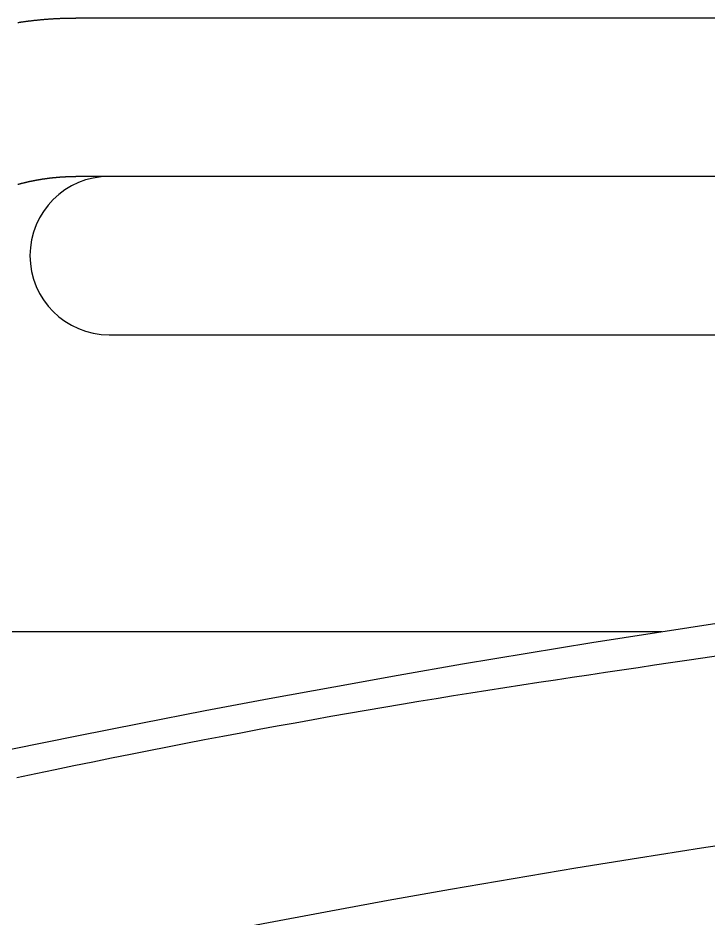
# Model space of a CAD drawing. Extents: x -120222 to -41942, y -19134 to 30932.
# Drawn here: x -81615.65 to -81608.68, y 10538.63 to 10547.72 of the extents above; entities that cross this region are included whole.
import ezdxf

# ---------------------------------------------------------------- set-up
doc = ezdxf.new("R2010")
doc.units = 0
doc.header["$LTSCALE"] = 150
doc.header["$MEASUREMENT"] = 0
doc.layers.get('0').update_dxf_attribs({"linetype": 'CONTINUOUS'})
doc.layers.add('____-568', color=7, linetype='CONTINUOUS')

# ---------------------------------------------------------------- blocks, each defined once
blk = doc.blocks.new('____-172')
at = {"color": 1, "linetype": 'Continuous'}
for p, q in [((-88050.1737, 5999.0174), (-88050.1736, 5999.0174)), ((-88050.1737, 5999.0174), (-88050.1737, 5999.0174)), ((-88029.6174, 5999.0174), (-88050.1737, 5999.0174)), ((-88050.1736, 5997.4174), (-88050.1737, 5997.4174)), ((-88049.8323, 5997.4174), (-88050.1736, 5997.4174)), ((-88027.6231, 5997.4174), (-88049.8323, 5997.4174)), ((-88049.8378, 5995.8174), (-88027.6231, 5995.8174)), ((-88044.2577, 5992.8174), (-88054.626, 5992.8174))]:
    blk.add_line(p, q, dxfattribs=at)
at = {"color": 1, "linetype": 'Continuous', "flags": 128}
for points in [[(-88050.762, 5998.9716), (-88050.7559, 5998.9726), (-88050.7498, 5998.9735), (-88050.7436, 5998.9744), (-88050.7375, 5998.9754), (-88050.7313, 5998.9763), (-88050.7252, 5998.9772), (-88050.719, 5998.9781), (-88050.7129, 5998.979), (-88050.7067, 5998.9799), (-88050.7006, 5998.9807), (-88050.6944, 5998.9816), (-88050.6882, 5998.9824), (-88050.6821, 5998.9833), (-88050.6759, 5998.9841), (-88050.6697, 5998.9849), (-88050.6636, 5998.9857), (-88050.6574, 5998.9865), (-88050.6512, 5998.9873), (-88050.6451, 5998.9881), (-88050.6389, 5998.9888), (-88050.6327, 5998.9896), (-88050.6265, 5998.9903), (-88050.6204, 5998.9911), (-88050.6142, 5998.9918), (-88050.608, 5998.9925), (-88050.6018, 5998.9932), (-88050.5956, 5998.9939), (-88050.5894, 5998.9946), (-88050.5832, 5998.9953), (-88050.577, 5998.9959), (-88050.5709, 5998.9966), (-88050.5647, 5998.9972), (-88050.5585, 5998.9979), (-88050.5523, 5998.9985), (-88050.5461, 5998.9991), (-88050.5399, 5998.9997), (-88050.5337, 5999.0003), (-88050.5275, 5999.0009), (-88050.5213, 5999.0015), (-88050.5151, 5999.0021), (-88050.5089, 5999.0026), (-88050.5027, 5999.0031), (-88050.4965, 5999.0037), (-88050.4903, 5999.0042), (-88050.4841, 5999.0047), (-88050.4779, 5999.0052), (-88050.4717, 5999.0057), (-88050.4655, 5999.0062), (-88050.4593, 5999.0067), (-88050.4531, 5999.0071), (-88050.4469, 5999.0076), (-88050.4407, 5999.008), (-88050.4345, 5999.0085), (-88050.4283, 5999.0089), (-88050.4221, 5999.0093), (-88050.4159, 5999.0097), (-88050.4097, 5999.0101), (-88050.4035, 5999.0105), (-88050.3973, 5999.0108), (-88050.391, 5999.0112), (-88050.3848, 5999.0116), (-88050.3786, 5999.0119), (-88050.3724, 5999.0122), (-88050.3662, 5999.0125), (-88050.36, 5999.0129), (-88050.3538, 5999.0132), (-88050.3476, 5999.0134), (-88050.3414, 5999.0137), (-88050.3352, 5999.014), (-88050.329, 5999.0143), (-88050.3228, 5999.0145), (-88050.3166, 5999.0147), (-88050.3104, 5999.015), (-88050.3041, 5999.0152), (-88050.2979, 5999.0154), (-88050.2917, 5999.0156), (-88050.2855, 5999.0158), (-88050.2793, 5999.016), (-88050.2731, 5999.0161), (-88050.2669, 5999.0163), (-88050.2607, 5999.0164), (-88050.2544, 5999.0166), (-88050.2482, 5999.0167), (-88050.242, 5999.0168), (-88050.2358, 5999.0169), (-88050.2296, 5999.017), (-88050.2234, 5999.0171), (-88050.2172, 5999.0172), (-88050.2109, 5999.0173), (-88050.2047, 5999.0173), (-88050.1985, 5999.0174), (-88050.1923, 5999.0174), (-88050.1861, 5999.0174), (-88050.1799, 5999.0174), (-88050.1736, 5999.0174), (-88050.1736, 5999.0174)], [(-88050.7604, 5997.3378), (-88050.7569, 5997.3387), (-88050.7534, 5997.3397), (-88050.7499, 5997.3406), (-88050.7465, 5997.3416), (-88050.743, 5997.3425), (-88050.7395, 5997.3434), (-88050.736, 5997.3443), (-88050.7326, 5997.3453), (-88050.7291, 5997.3462), (-88050.7256, 5997.3471), (-88050.7221, 5997.348), (-88050.7186, 5997.3489), (-88050.7151, 5997.3498), (-88050.7117, 5997.3506), (-88050.7082, 5997.3515), (-88050.7047, 5997.3524), (-88050.7012, 5997.3533), (-88050.6977, 5997.3541), (-88050.6942, 5997.355), (-88050.6907, 5997.3558), (-88050.6872, 5997.3567), (-88050.6837, 5997.3575), (-88050.6802, 5997.3583), (-88050.6767, 5997.3591), (-88050.6732, 5997.36), (-88050.6697, 5997.3608), (-88050.6662, 5997.3616), (-88050.6627, 5997.3624), (-88050.6592, 5997.3632), (-88050.6557, 5997.364), (-88050.6522, 5997.3648), (-88050.6486, 5997.3655), (-88050.6451, 5997.3663), (-88050.6416, 5997.3671), (-88050.6381, 5997.3679), (-88050.6346, 5997.3686), (-88050.6311, 5997.3694), (-88050.6275, 5997.3701), (-88050.624, 5997.3708), (-88050.6205, 5997.3716), (-88050.617, 5997.3723), (-88050.6134, 5997.373), (-88050.6099, 5997.3737), (-88050.6064, 5997.3745), (-88050.6029, 5997.3752), (-88050.5993, 5997.3759), (-88050.5958, 5997.3766), (-88050.5923, 5997.3772), (-88050.5887, 5997.3779), (-88050.5852, 5997.3786), (-88050.5817, 5997.3793), (-88050.5781, 5997.3799), (-88050.5746, 5997.3806), (-88050.571, 5997.3812), (-88050.5675, 5997.3819), (-88050.564, 5997.3825), (-88050.5604, 5997.3832), (-88050.5569, 5997.3838), (-88050.5533, 5997.3844), (-88050.5498, 5997.385), (-88050.5463, 5997.3857), (-88050.5427, 5997.3863), (-88050.5392, 5997.3869), (-88050.5356, 5997.3875), (-88050.5321, 5997.388), (-88050.5285, 5997.3886), (-88050.525, 5997.3892), (-88050.5214, 5997.3898), (-88050.5179, 5997.3903), (-88050.5143, 5997.3909), (-88050.5107, 5997.3915), (-88050.5072, 5997.392), (-88050.5036, 5997.3925), (-88050.5001, 5997.3931), (-88050.4965, 5997.3936), (-88050.493, 5997.3941), (-88050.4894, 5997.3947), (-88050.4858, 5997.3952), (-88050.4823, 5997.3957), (-88050.4787, 5997.3962), (-88050.4751, 5997.3967), (-88050.4716, 5997.3972), (-88050.468, 5997.3976), (-88050.4644, 5997.3981), (-88050.4609, 5997.3986), (-88050.4573, 5997.3991), (-88050.4537, 5997.3995), (-88050.4501, 5997.4), (-88050.4466, 5997.4004), (-88050.443, 5997.4009), (-88050.4394, 5997.4013), (-88050.4358, 5997.4017), (-88050.4323, 5997.4022), (-88050.4287, 5997.4026), (-88050.4251, 5997.403), (-88050.4215, 5997.4034), (-88050.4179, 5997.4038), (-88050.4144, 5997.4042), (-88050.4108, 5997.4046), (-88050.4072, 5997.405), (-88050.4036, 5997.4054), (-88050.4, 5997.4057), (-88050.3964, 5997.4061), (-88050.3928, 5997.4065), (-88050.3893, 5997.4068), (-88050.3857, 5997.4072), (-88050.3821, 5997.4075), (-88050.3785, 5997.4079), (-88050.3749, 5997.4082), (-88050.3713, 5997.4085), (-88050.3677, 5997.4089), (-88050.3641, 5997.4092), (-88050.3606, 5997.4095), (-88050.357, 5997.4098), (-88050.3534, 5997.4101), (-88050.3498, 5997.4104), (-88050.3462, 5997.4107), (-88050.3426, 5997.4109), (-88050.339, 5997.4112), (-88050.3354, 5997.4115), (-88050.3318, 5997.4117), (-88050.3282, 5997.412), (-88050.3247, 5997.4122), (-88050.3211, 5997.4125), (-88050.3175, 5997.4127), (-88050.3139, 5997.413), (-88050.3103, 5997.4132), (-88050.3067, 5997.4134), (-88050.3031, 5997.4136), (-88050.2995, 5997.4138), (-88050.2959, 5997.414), (-88050.2923, 5997.4142), (-88050.2887, 5997.4144), (-88050.2851, 5997.4146), (-88050.2815, 5997.4148), (-88050.278, 5997.415), (-88050.2744, 5997.4151), (-88050.2708, 5997.4153), (-88050.2672, 5997.4154), (-88050.2636, 5997.4156), (-88050.26, 5997.4157), (-88050.2564, 5997.4159), (-88050.2528, 5997.416), (-88050.2492, 5997.4161), (-88050.2456, 5997.4163), (-88050.242, 5997.4164), (-88050.2384, 5997.4165), (-88050.2348, 5997.4166), (-88050.2312, 5997.4167), (-88050.2276, 5997.4168), (-88050.224, 5997.4169), (-88050.2204, 5997.4169), (-88050.2168, 5997.417), (-88050.2132, 5997.4171), (-88050.2096, 5997.4171), (-88050.206, 5997.4172), (-88050.2024, 5997.4172), (-88050.1988, 5997.4173), (-88050.1952, 5997.4173), (-88050.1916, 5997.4174), (-88050.188, 5997.4174), (-88050.1844, 5997.4174), (-88050.1808, 5997.4174), (-88050.1772, 5997.4174), (-88050.1736, 5997.4174), (-88050.1736, 5997.4174)], [(-88043.684, 5992.5749), (-88043.8449, 5992.5516), (-88044.0066, 5992.528), (-88044.1692, 5992.5043), (-88044.3326, 5992.4803), (-88044.497, 5992.456), (-88044.6621, 5992.4316), (-88044.8282, 5992.4069), (-88044.9951, 5992.3819), (-88045.1629, 5992.3567), (-88045.3316, 5992.3313), (-88045.5011, 5992.3057), (-88045.6715, 5992.2798), (-88045.8427, 5992.2535), (-88046.0148, 5992.2267), (-88046.1876, 5992.1994), (-88046.3613, 5992.1716), (-88046.5357, 5992.1432), (-88046.711, 5992.1143), (-88046.887, 5992.0848), (-88047.0639, 5992.0548), (-88047.2416, 5992.0243), (-88047.42, 5991.9933), (-88047.5993, 5991.9617), (-88047.7794, 5991.9296), (-88047.9603, 5991.897), (-88048.142, 5991.8639), (-88048.3245, 5991.8302), (-88048.5078, 5991.796), (-88048.6919, 5991.7612), (-88048.8768, 5991.726), (-88049.0625, 5991.6902), (-88049.2491, 5991.6538), (-88049.4364, 5991.617), (-88049.6245, 5991.5796), (-88049.8135, 5991.5417), (-88050.0032, 5991.5032), (-88050.1938, 5991.4643), (-88050.3851, 5991.4248), (-88050.5773, 5991.3847), (-88050.7703, 5991.3442)]]:
    blk.add_lwpolyline(points, dxfattribs=at)
at = {"color": 1, "linetype": 'Continuous'}
for centre, radius, start, end in [((-88049.8378, 5996.6174), 0.8, 90, 270), ((-88024.1231, 5862.8174), 131.55, 92.176841, 129.025), ((-88024.1199, 5862.8094), 129.3381, 92.215514, 128.58098)]:
    blk.add_arc(centre, radius, start, end, dxfattribs=at)
blk = doc.blocks.new('____-186')
at = {"color": 1}
blk.add_blockref('____-172', (0, 0), dxfattribs=at)

msp = doc.modelspace()

# ---------------------------------------------------------------- block references
at = {"layer": '____-568', "color": 0}
msp.add_blockref('____-186', (6435.10495, 4548.69799), dxfattribs=at)

doc.saveas('drawing.dxf')
